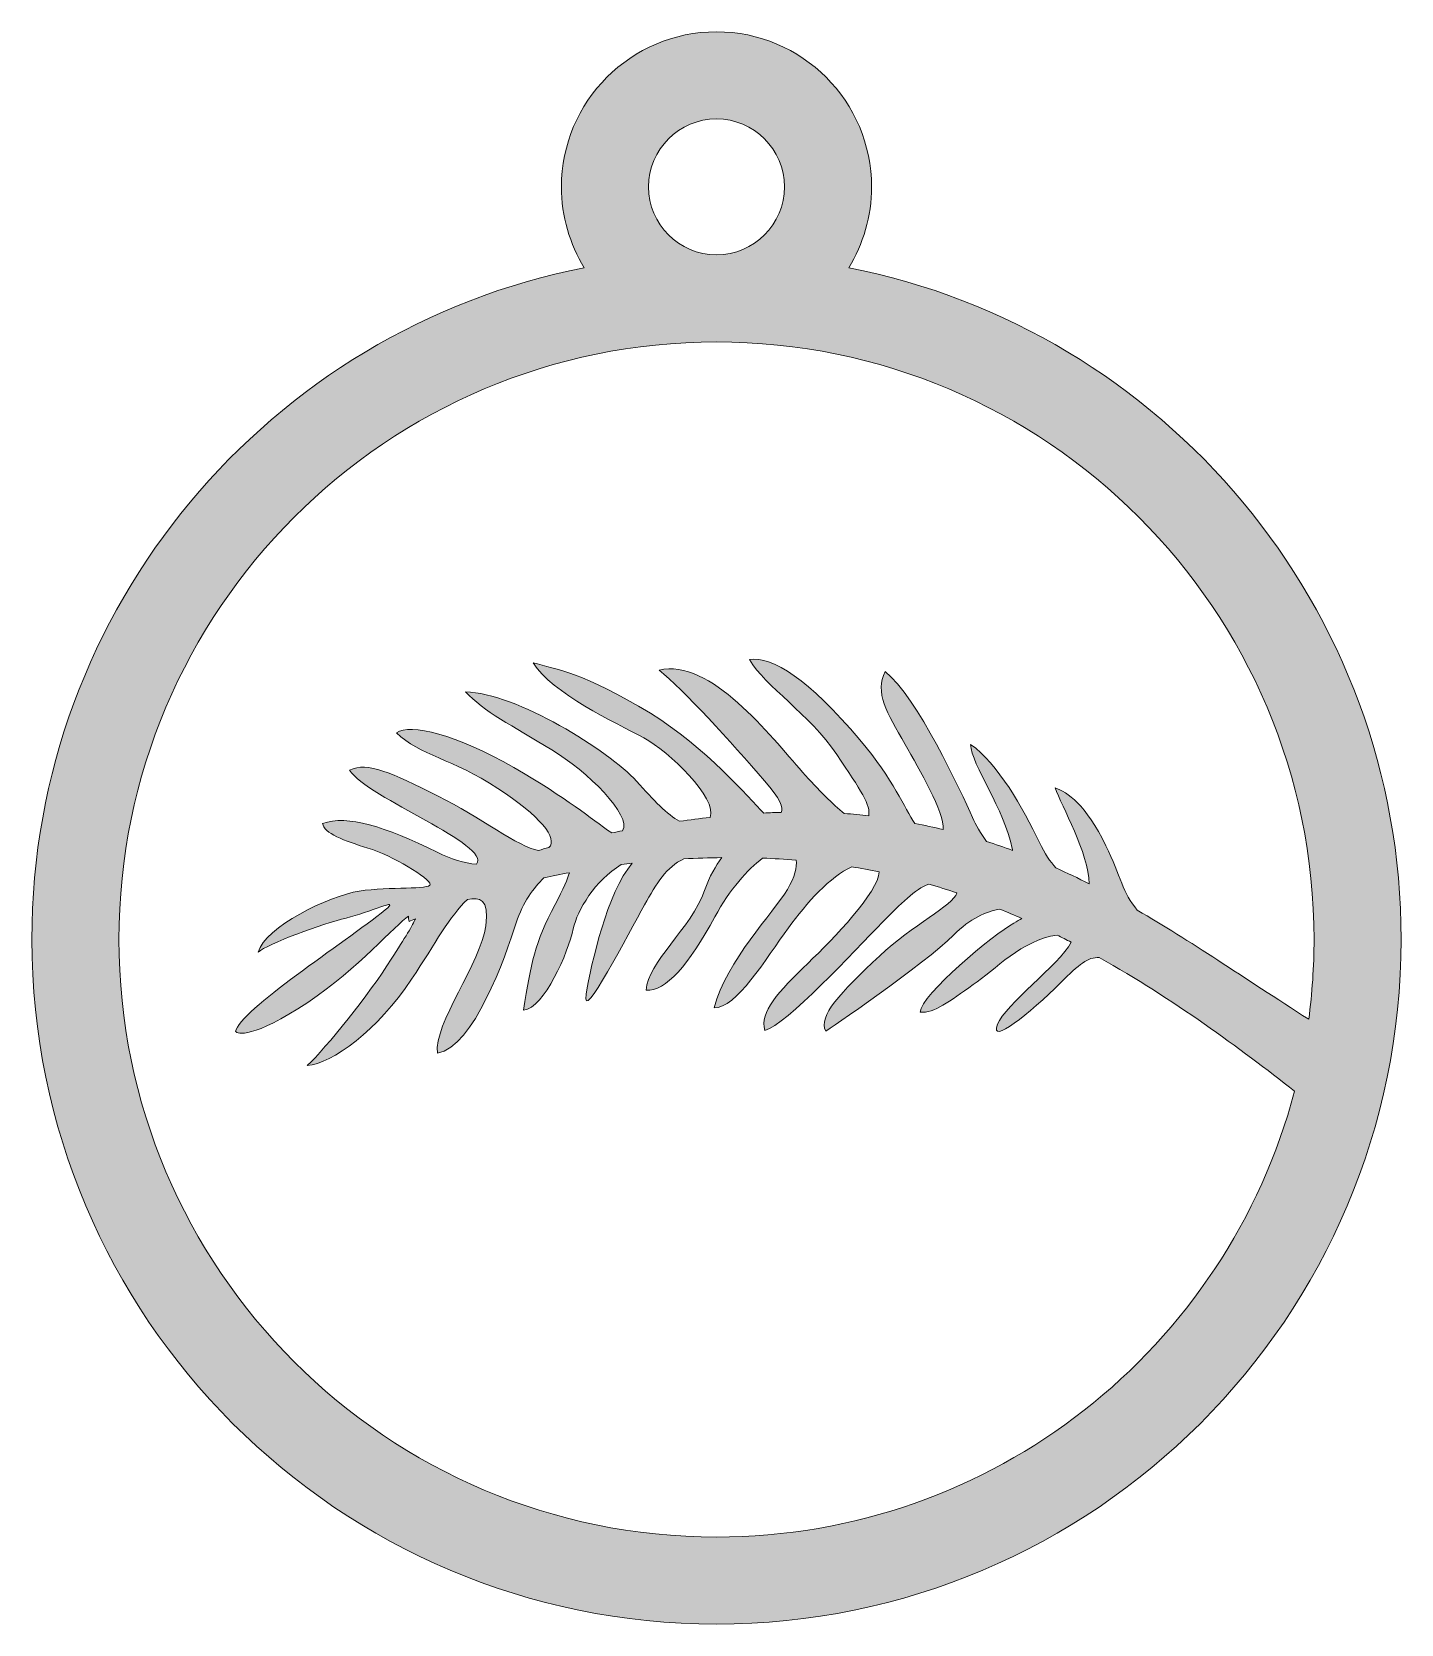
# Model space of a CAD drawing. Header units: inches. Extents: x -1104 to 5451, y -3757 to -136.
# Drawn here: x 4569.2 to 4962.2, y -761.1 to -304.1 of the extents above; entities that cross this region are included whole.
import ezdxf

# ---------------------------------------------------------------- set-up
doc = ezdxf.new("R2010")
doc.units = ezdxf.units.IN
doc.header["$MEASUREMENT"] = 0
doc.layers.add('Layer 1', color=7, linetype='Continuous')

# ---------------------------------------------------------------- blocks, each defined once
blk = doc.blocks.new('block 5')
at = {"layer": 'Layer 1', "true_color": 0xff8330}
h = blk.add_hatch(color=30, dxfattribs=at)
h.dxf.hatch_style = 2
edge = h.paths.add_edge_path()
edge.add_spline(control_points=[(4765.67, -761.07), (4874.02, -761.07), (4962.17, -672.92), (4962.17, -564.57), (4962.17, -469.21), (4893.88, -389.5), (4803.63, -371.77), (4807.78, -365.01), (4810.17, -357.07), (4810.17, -348.57), (4810.17, -324.04), (4790.21, -304.07), (4765.67, -304.07), (4741.13, -304.07), (4721.17, -324.04), (4721.17, -348.57), (4721.17, -357.07), (4723.57, -365.01), (4727.71, -371.77), (4637.46, -389.5), (4569.17, -469.21), (4569.17, -564.57), (4569.17, -672.92), (4657.32, -761.07), (4765.67, -761.07)], knot_values=[0, 0, 0, 0, 1, 1, 1, 2, 2, 2, 3, 3, 3, 4, 4, 4, 5, 5, 5, 6, 6, 6, 7, 7, 7, 8, 8, 8, 8], degree=3, periodic=1)
edge = h.paths.add_edge_path()
edge.add_spline(control_points=[(4765.67, -329.07), (4776.42, -329.07), (4785.17, -337.82), (4785.17, -348.57), (4785.17, -359.33), (4776.42, -368.07), (4765.67, -368.07), (4754.92, -368.07), (4746.17, -359.33), (4746.17, -348.57), (4746.17, -337.82), (4754.92, -329.07), (4765.67, -329.07)], knot_values=[0, 0, 0, 0, 1, 1, 1, 2, 2, 2, 3, 3, 3, 4, 4, 4, 4], degree=3, periodic=1)
edge = h.paths.add_edge_path()
edge.add_spline(control_points=[(4765.67, -393.07), (4860.24, -393.07), (4937.17, -470.01), (4937.17, -564.57), (4937.17, -572.34), (4936.64, -579.98), (4935.64, -587.48), (4916.85, -575.36), (4901.38, -564.87), (4886.44, -556.16), (4882.24, -551.27), (4881.74, -546.47), (4877.44, -537.66), (4871.65, -525.8), (4866.36, -522.2), (4862.86, -521.04), (4864.67, -526.28), (4872.57, -539.76), (4872.62, -548.59), (4869.47, -546.99), (4866.3, -545.47), (4863.09, -544.04), (4861.48, -542.25), (4859.88, -539.92), (4858.37, -536.77), (4853.59, -526.78), (4846.42, -514.06), (4838.6, -508.58), (4838.81, -514.44), (4848.34, -527.29), (4850.57, -538.41), (4850.61, -538.62), (4850.64, -538.8), (4850.67, -538.99), (4848.21, -538.09), (4845.71, -537.24), (4843.16, -536.44), (4841.54, -534.18), (4840.06, -531.68), (4839.15, -529.6), (4835.93, -522.21), (4823.17, -494.85), (4814.09, -487.67), (4811.04, -493.69), (4814.51, -499.39), (4819.83, -508.6), (4823.93, -515.69), (4831.07, -528.09), (4830.74, -533.01), (4828.09, -532.38), (4825.37, -531.79), (4822.58, -531.25), (4819.6, -526.88), (4816.68, -518.9), (4806.85, -507.31), (4791.98, -489.78), (4781.94, -483.32), (4775.11, -484.25), (4779.77, -492.07), (4792.23, -499.74), (4800.19, -511.5), (4807.15, -521.78), (4810.04, -526.18), (4809.35, -529.09), (4807.08, -528.8), (4804.73, -528.57), (4802.33, -528.4), (4799.11, -525.9), (4794.99, -521.73), (4790.38, -516.52), (4781.14, -506.08), (4763.76, -483.64), (4749.19, -487.3), (4756.16, -492.66), (4769.84, -508.07), (4779.44, -518.99), (4784.1, -524.3), (4784.83, -526.82), (4784.24, -528.08), (4782.58, -528.13), (4780.92, -528.19), (4779.24, -528.28), (4774.89, -523.91), (4762.65, -509.39), (4746.71, -499.66), (4727.51, -487.96), (4719.67, -487.01), (4713.04, -485.16), (4718.42, -493.95), (4736.61, -502.26), (4744.79, -506.72), (4751.92, -510.59), (4766.11, -524.02), (4763.81, -529.55), (4760.91, -529.87), (4758, -530.23), (4755.1, -530.64), (4751.47, -528.77), (4747.77, -524.66), (4742.73, -519.14), (4734.75, -510.4), (4708.1, -493.71), (4693.67, -493.51), (4698.89, -499.03), (4706.9, -503.24), (4718.39, -510.13), (4728.5, -516.19), (4741.6, -529.04), (4738.68, -533.36), (4737.64, -533.56), (4736.62, -533.77), (4735.59, -533.98), (4729.28, -529.65), (4723.19, -524.31), (4707.49, -515.2), (4691.01, -505.63), (4677.86, -502.59), (4673.8, -505.23), (4680.59, -511.84), (4689.76, -512.56), (4702.93, -521.21), (4715.06, -529.17), (4720.26, -535.55), (4717.57, -538.19), (4716.56, -538.46), (4715.57, -538.73), (4714.58, -539.01), (4708.94, -538.21), (4697.67, -529.31), (4685.77, -523.41), (4672.11, -516.63), (4665.66, -513.51), (4660.34, -515.96), (4665.66, -524.13), (4701.32, -537.43), (4696.76, -542.95), (4693.3, -542.72), (4689.57, -541.53), (4685.5, -539.52), (4670.29, -532.01), (4659.86, -528.83), (4652.62, -531.24), (4653.03, -534.06), (4658.81, -536.31), (4665.64, -538.32), (4672.48, -540.33), (4683.51, -547.14), (4683.51, -548.75), (4683.51, -550.36), (4671.92, -549.32), (4663.16, -550.69), (4654.4, -552.05), (4635.98, -561.07), (4634.13, -568.22), (4636.79, -565.89), (4652.7, -559.94), (4659.38, -558.41), (4666.05, -556.89), (4675.5, -552.12), (4670.55, -556.1), (4658.79, -565.57), (4628.83, -584.94), (4627.62, -590.97), (4628.18, -591.69), (4632.52, -593.14), (4648.36, -582.61), (4662.94, -572.92), (4673.48, -560.32), (4677.32, -557.87), (4677.25, -558.4), (4677.25, -558.92), (4677.43, -559.42), (4678.02, -559.14), (4678.64, -558.87), (4679.25, -558.6), (4678.66, -560.34), (4676.22, -564.02), (4672.32, -570.23), (4666.05, -580.2), (4653.67, -595.63), (4648.2, -600.78), (4655.35, -600.21), (4668.46, -590.65), (4678.18, -575.94), (4685.04, -565.58), (4689.18, -557.78), (4694.17, -553.06), (4697.8, -552.4), (4700.44, -552.84), (4699.45, -560.61), (4698.12, -570.99), (4684.43, -589.02), (4685.59, -597.18), (4695.99, -595.49), (4705.01, -569.64), (4708.21, -559.76), (4710.09, -553.93), (4713.25, -549.65), (4716.13, -546.9), (4718.52, -546.37), (4720.96, -545.87), (4723.44, -545.41), (4723, -547.15), (4721.76, -549.99), (4719.34, -554.51), (4713.36, -565.7), (4712.55, -571.19), (4710.3, -584.89), (4716.22, -584.26), (4723.13, -568.24), (4724.56, -561.54), (4725.73, -556.06), (4730.81, -547.68), (4738.34, -543.07), (4739.39, -542.93), (4740.45, -542.81), (4741.51, -542.69), (4734.27, -551), (4729.74, -571.57), (4728.25, -580.22), (4726.63, -589.69), (4740.61, -562.42), (4745, -554.66), (4748.52, -548.44), (4751.26, -543.77), (4756.31, -541.44), (4759.91, -541.24), (4763.54, -541.11), (4767.2, -541.07), (4765.49, -543.35), (4763.67, -546.45), (4762.23, -550.53), (4758.49, -561.19), (4745.75, -571.38), (4745.47, -579.11), (4751.02, -579.5), (4757.76, -571.88), (4765.21, -558.09), (4769.49, -550.16), (4774.66, -544.45), (4778.86, -541.22), (4782.09, -541.35), (4785.32, -541.54), (4788.55, -541.8), (4788.83, -543.82), (4788.15, -546.62), (4786.02, -550.18), (4782, -556.92), (4768.52, -570.67), (4765, -584.17), (4771.22, -584.45), (4779.81, -570.19), (4786.32, -561.23), (4791.56, -554.02), (4798.41, -546.36), (4804.47, -543.72), (4807.1, -544.15), (4809.73, -544.62), (4812.34, -545.15), (4812.27, -550.91), (4799.21, -564.36), (4791.94, -571.35), (4783.38, -579.57), (4777.97, -585.45), (4779.57, -590.66), (4785.62, -589.18), (4805.18, -567.92), (4813.32, -559.63), (4818.56, -554.3), (4822.65, -550.15), (4826.61, -548.69), (4829.32, -549.48), (4832, -550.32), (4834.66, -551.22), (4833.68, -554.78), (4821.81, -560.55), (4812.54, -569.23), (4801.01, -580.03), (4794.87, -586.46), (4797.02, -590.88), (4797.02, -590.88), (4825.57, -571.6), (4833.7, -563.31), (4838.42, -558.51), (4843.22, -556.56), (4847, -555.84), (4849.12, -556.71), (4851.23, -557.6), (4853.31, -558.53), (4852.7, -558.92), (4851.97, -559.35), (4851.05, -559.85), (4845.18, -563.08), (4824.25, -580.47), (4824.16, -585.42), (4828.2, -585.8), (4832.39, -582.32), (4839.36, -577.53), (4845.37, -573.4), (4853.53, -564.62), (4863.41, -563.3), (4864.77, -563.98), (4866.12, -564.66), (4867.46, -565.36), (4863.85, -572.04), (4848.5, -583.24), (4846.3, -588.92), (4843.84, -595.25), (4855.61, -585.78), (4864.48, -576.95), (4869.78, -571.68), (4872.22, -569.62), (4875.53, -569.73), (4896.88, -581.72), (4915.83, -595.78), (4931.57, -608.11), (4912.25, -681.66), (4845.2, -736.07), (4765.67, -736.07), (4671.11, -736.07), (4594.17, -659.14), (4594.17, -564.57), (4594.17, -470.01), (4671.11, -393.07), (4765.67, -393.07)], knot_values=[0, 0, 0, 0, 1, 1, 1, 2, 2, 2, 3, 3, 3, 4, 4, 4, 5, 5, 5, 6, 6, 6, 7, 7, 7, 8, 8, 8, 9, 9, 9, 10, 10, 10, 11, 11, 11, 12, 12, 12, 13, 13, 13, 14, 14, 14, 15, 15, 15, 16, 16, 16, 17, 17, 17, 18, 18, 18, 19, 19, 19, 20, 20, 20, 21, 21, 21, 22, 22, 22, 23, 23, 23, 24, 24, 24, 25, 25, 25, 26, 26, 26, 27, 27, 27, 28, 28, 28, 29, 29, 29, 30, 30, 30, 31, 31, 31, 32, 32, 32, 33, 33, 33, 34, 34, 34, 35, 35, 35, 36, 36, 36, 37, 37, 37, 38, 38, 38, 39, 39, 39, 40, 40, 40, 41, 41, 41, 42, 42, 42, 43, 43, 43, 44, 44, 44, 45, 45, 45, 46, 46, 46, 47, 47, 47, 48, 48, 48, 49, 49, 49, 50, 50, 50, 51, 51, 51, 52, 52, 52, 53, 53, 53, 54, 54, 54, 55, 55, 55, 56, 56, 56, 57, 57, 57, 58, 58, 58, 59, 59, 59, 60, 60, 60, 61, 61, 61, 62, 62, 62, 63, 63, 63, 64, 64, 64, 65, 65, 65, 66, 66, 66, 67, 67, 67, 68, 68, 68, 69, 69, 69, 70, 70, 70, 71, 71, 71, 72, 72, 72, 73, 73, 73, 74, 74, 74, 75, 75, 75, 76, 76, 76, 77, 77, 77, 78, 78, 78, 79, 79, 79, 80, 80, 80, 81, 81, 81, 82, 82, 82, 83, 83, 83, 84, 84, 84, 85, 85, 85, 86, 86, 86, 87, 87, 87, 88, 88, 88, 89, 89, 89, 90, 90, 90, 91, 91, 91, 92, 92, 92, 93, 93, 93, 94, 94, 94, 95, 95, 95, 96, 96, 96, 97, 97, 97, 98, 98, 98, 99, 99, 99, 100, 100, 100, 101, 101, 101, 102, 102, 102, 103, 103, 103, 104, 104, 104, 105, 105, 105, 106, 106, 106, 107, 107, 107, 108, 108, 108, 108], degree=3, periodic=1)
at = {"layer": 'Layer 1', "lineweight": 0}
for points, knots in [([(4765.67, -761.07), (4874.02, -761.07), (4962.17, -672.92), (4962.17, -564.57), (4962.17, -469.21), (4893.88, -389.5), (4803.63, -371.77), (4807.78, -365.01), (4810.17, -357.07), (4810.17, -348.57), (4810.17, -324.04), (4790.21, -304.07), (4765.67, -304.07), (4741.13, -304.07), (4721.17, -324.04), (4721.17, -348.57), (4721.17, -357.07), (4723.57, -365.01), (4727.71, -371.77), (4637.46, -389.5), (4569.17, -469.21), (4569.17, -564.57), (4569.17, -672.92), (4657.32, -761.07), (4765.67, -761.07)], [0, 0, 0, 0, 1, 1, 1, 2, 2, 2, 3, 3, 3, 4, 4, 4, 5, 5, 5, 6, 6, 6, 7, 7, 7, 8, 8, 8, 8]), ([(4765.67, -329.07), (4776.42, -329.07), (4785.17, -337.82), (4785.17, -348.57), (4785.17, -359.33), (4776.42, -368.07), (4765.67, -368.07), (4754.92, -368.07), (4746.17, -359.33), (4746.17, -348.57), (4746.17, -337.82), (4754.92, -329.07), (4765.67, -329.07)], [0, 0, 0, 0, 1, 1, 1, 2, 2, 2, 3, 3, 3, 4, 4, 4, 4]), ([(4765.67, -393.07), (4860.24, -393.07), (4937.17, -470.01), (4937.17, -564.57), (4937.17, -572.34), (4936.64, -579.98), (4935.64, -587.48), (4916.85, -575.36), (4901.38, -564.87), (4886.44, -556.16), (4882.24, -551.27), (4881.74, -546.47), (4877.44, -537.66), (4871.65, -525.8), (4866.36, -522.2), (4862.86, -521.04), (4864.67, -526.28), (4872.57, -539.76), (4872.62, -548.59), (4869.47, -546.99), (4866.3, -545.47), (4863.09, -544.04), (4861.48, -542.25), (4859.88, -539.92), (4858.37, -536.77), (4853.59, -526.78), (4846.42, -514.06), (4838.6, -508.58), (4838.81, -514.44), (4848.34, -527.29), (4850.57, -538.41), (4850.61, -538.62), (4850.64, -538.8), (4850.67, -538.99), (4848.21, -538.09), (4845.71, -537.24), (4843.16, -536.44), (4841.54, -534.18), (4840.06, -531.68), (4839.15, -529.6), (4835.93, -522.21), (4823.17, -494.85), (4814.09, -487.67), (4811.04, -493.69), (4814.51, -499.39), (4819.83, -508.6), (4823.93, -515.69), (4831.07, -528.09), (4830.74, -533.01), (4828.09, -532.38), (4825.37, -531.79), (4822.58, -531.25), (4819.6, -526.88), (4816.68, -518.9), (4806.85, -507.31), (4791.98, -489.78), (4781.94, -483.32), (4775.11, -484.25), (4779.77, -492.07), (4792.23, -499.74), (4800.19, -511.5), (4807.15, -521.78), (4810.04, -526.18), (4809.35, -529.09), (4807.08, -528.8), (4804.73, -528.57), (4802.33, -528.4), (4799.11, -525.9), (4794.99, -521.73), (4790.38, -516.52), (4781.14, -506.08), (4763.76, -483.64), (4749.19, -487.3), (4756.16, -492.66), (4769.84, -508.07), (4779.44, -518.99), (4784.1, -524.3), (4784.83, -526.82), (4784.24, -528.08), (4782.58, -528.13), (4780.92, -528.19), (4779.24, -528.28), (4774.89, -523.91), (4762.65, -509.39), (4746.71, -499.66), (4727.51, -487.96), (4719.67, -487.01), (4713.04, -485.16), (4718.42, -493.95), (4736.61, -502.26), (4744.79, -506.72), (4751.92, -510.59), (4766.11, -524.02), (4763.81, -529.55), (4760.91, -529.87), (4758, -530.23), (4755.1, -530.64), (4751.47, -528.77), (4747.77, -524.66), (4742.73, -519.14), (4734.75, -510.4), (4708.1, -493.71), (4693.67, -493.51), (4698.89, -499.03), (4706.9, -503.24), (4718.39, -510.13), (4728.5, -516.19), (4741.6, -529.04), (4738.68, -533.36), (4737.64, -533.56), (4736.62, -533.77), (4735.59, -533.98), (4729.28, -529.65), (4723.19, -524.31), (4707.49, -515.2), (4691.01, -505.63), (4677.86, -502.59), (4673.8, -505.23), (4680.59, -511.84), (4689.76, -512.56), (4702.93, -521.21), (4715.06, -529.17), (4720.26, -535.55), (4717.57, -538.19), (4716.56, -538.46), (4715.57, -538.73), (4714.58, -539.01), (4708.94, -538.21), (4697.67, -529.31), (4685.77, -523.41), (4672.11, -516.63), (4665.66, -513.51), (4660.34, -515.96), (4665.66, -524.13), (4701.32, -537.43), (4696.76, -542.95), (4693.3, -542.72), (4689.57, -541.53), (4685.5, -539.52), (4670.29, -532.01), (4659.86, -528.83), (4652.62, -531.24), (4653.03, -534.06), (4658.81, -536.31), (4665.64, -538.32), (4672.48, -540.33), (4683.51, -547.14), (4683.51, -548.75), (4683.51, -550.36), (4671.92, -549.32), (4663.16, -550.69), (4654.4, -552.05), (4635.98, -561.07), (4634.13, -568.22), (4636.79, -565.89), (4652.7, -559.94), (4659.38, -558.41), (4666.05, -556.89), (4675.5, -552.12), (4670.55, -556.1), (4658.79, -565.57), (4628.83, -584.94), (4627.62, -590.97), (4628.18, -591.69), (4632.52, -593.14), (4648.36, -582.61), (4662.94, -572.92), (4673.48, -560.32), (4677.32, -557.87), (4677.25, -558.4), (4677.25, -558.92), (4677.43, -559.42), (4678.02, -559.14), (4678.64, -558.87), (4679.25, -558.6), (4678.66, -560.34), (4676.22, -564.02), (4672.32, -570.23), (4666.05, -580.2), (4653.67, -595.63), (4648.2, -600.78), (4655.35, -600.21), (4668.46, -590.65), (4678.18, -575.94), (4685.04, -565.58), (4689.18, -557.78), (4694.17, -553.06), (4697.8, -552.4), (4700.44, -552.84), (4699.45, -560.61), (4698.12, -570.99), (4684.43, -589.02), (4685.59, -597.18), (4695.99, -595.49), (4705.01, -569.64), (4708.21, -559.76), (4710.09, -553.93), (4713.25, -549.65), (4716.13, -546.9), (4718.52, -546.37), (4720.96, -545.87), (4723.44, -545.41), (4723, -547.15), (4721.76, -549.99), (4719.34, -554.51), (4713.36, -565.7), (4712.55, -571.19), (4710.3, -584.89), (4716.22, -584.26), (4723.13, -568.24), (4724.56, -561.54), (4725.73, -556.06), (4730.81, -547.68), (4738.34, -543.07), (4739.39, -542.93), (4740.45, -542.81), (4741.51, -542.69), (4734.27, -551), (4729.74, -571.57), (4728.25, -580.22), (4726.63, -589.69), (4740.61, -562.42), (4745, -554.66), (4748.52, -548.44), (4751.26, -543.77), (4756.31, -541.44), (4759.91, -541.24), (4763.54, -541.11), (4767.2, -541.07), (4765.49, -543.35), (4763.67, -546.45), (4762.23, -550.53), (4758.49, -561.19), (4745.75, -571.38), (4745.47, -579.11), (4751.02, -579.5), (4757.76, -571.88), (4765.21, -558.09), (4769.49, -550.16), (4774.66, -544.45), (4778.86, -541.22), (4782.09, -541.35), (4785.32, -541.54), (4788.55, -541.8), (4788.83, -543.82), (4788.15, -546.62), (4786.02, -550.18), (4782, -556.92), (4768.52, -570.67), (4765, -584.17), (4771.22, -584.45), (4779.81, -570.19), (4786.32, -561.23), (4791.56, -554.02), (4798.41, -546.36), (4804.47, -543.72), (4807.1, -544.15), (4809.73, -544.62), (4812.34, -545.15), (4812.27, -550.91), (4799.21, -564.36), (4791.94, -571.35), (4783.38, -579.57), (4777.97, -585.45), (4779.57, -590.66), (4785.62, -589.18), (4805.18, -567.92), (4813.32, -559.63), (4818.56, -554.3), (4822.65, -550.15), (4826.61, -548.69), (4829.32, -549.48), (4832, -550.32), (4834.66, -551.22), (4833.68, -554.78), (4821.81, -560.55), (4812.54, -569.23), (4801.01, -580.03), (4794.87, -586.46), (4797.02, -590.88), (4797.02, -590.88), (4825.57, -571.6), (4833.7, -563.31), (4838.42, -558.51), (4843.22, -556.56), (4847, -555.84), (4849.12, -556.71), (4851.23, -557.6), (4853.31, -558.53), (4852.7, -558.92), (4851.97, -559.35), (4851.05, -559.85), (4845.18, -563.08), (4824.25, -580.47), (4824.16, -585.42), (4828.2, -585.8), (4832.39, -582.32), (4839.36, -577.53), (4845.37, -573.4), (4853.53, -564.62), (4863.41, -563.3), (4864.77, -563.98), (4866.12, -564.66), (4867.46, -565.36), (4863.85, -572.04), (4848.5, -583.24), (4846.3, -588.92), (4843.84, -595.25), (4855.61, -585.78), (4864.48, -576.95), (4869.78, -571.68), (4872.22, -569.62), (4875.53, -569.73), (4896.88, -581.72), (4915.83, -595.78), (4931.57, -608.11), (4912.25, -681.66), (4845.2, -736.07), (4765.67, -736.07), (4671.11, -736.07), (4594.17, -659.14), (4594.17, -564.57), (4594.17, -470.01), (4671.11, -393.07), (4765.67, -393.07)], [0, 0, 0, 0, 1, 1, 1, 2, 2, 2, 3, 3, 3, 4, 4, 4, 5, 5, 5, 6, 6, 6, 7, 7, 7, 8, 8, 8, 9, 9, 9, 10, 10, 10, 11, 11, 11, 12, 12, 12, 13, 13, 13, 14, 14, 14, 15, 15, 15, 16, 16, 16, 17, 17, 17, 18, 18, 18, 19, 19, 19, 20, 20, 20, 21, 21, 21, 22, 22, 22, 23, 23, 23, 24, 24, 24, 25, 25, 25, 26, 26, 26, 27, 27, 27, 28, 28, 28, 29, 29, 29, 30, 30, 30, 31, 31, 31, 32, 32, 32, 33, 33, 33, 34, 34, 34, 35, 35, 35, 36, 36, 36, 37, 37, 37, 38, 38, 38, 39, 39, 39, 40, 40, 40, 41, 41, 41, 42, 42, 42, 43, 43, 43, 44, 44, 44, 45, 45, 45, 46, 46, 46, 47, 47, 47, 48, 48, 48, 49, 49, 49, 50, 50, 50, 51, 51, 51, 52, 52, 52, 53, 53, 53, 54, 54, 54, 55, 55, 55, 56, 56, 56, 57, 57, 57, 58, 58, 58, 59, 59, 59, 60, 60, 60, 61, 61, 61, 62, 62, 62, 63, 63, 63, 64, 64, 64, 65, 65, 65, 66, 66, 66, 67, 67, 67, 68, 68, 68, 69, 69, 69, 70, 70, 70, 71, 71, 71, 72, 72, 72, 73, 73, 73, 74, 74, 74, 75, 75, 75, 76, 76, 76, 77, 77, 77, 78, 78, 78, 79, 79, 79, 80, 80, 80, 81, 81, 81, 82, 82, 82, 83, 83, 83, 84, 84, 84, 85, 85, 85, 86, 86, 86, 87, 87, 87, 88, 88, 88, 89, 89, 89, 90, 90, 90, 91, 91, 91, 92, 92, 92, 93, 93, 93, 94, 94, 94, 95, 95, 95, 96, 96, 96, 97, 97, 97, 98, 98, 98, 99, 99, 99, 100, 100, 100, 101, 101, 101, 102, 102, 102, 103, 103, 103, 104, 104, 104, 105, 105, 105, 106, 106, 106, 107, 107, 107, 108, 108, 108, 108])]:
    blk.add_open_spline(points, degree=3, knots=knots, dxfattribs=at)

msp = doc.modelspace()

# ---------------------------------------------------------------- block references
at = {"layer": 'Layer 1'}
msp.add_blockref('block 5', (0, 0), dxfattribs=at)

doc.saveas('drawing.dxf')
